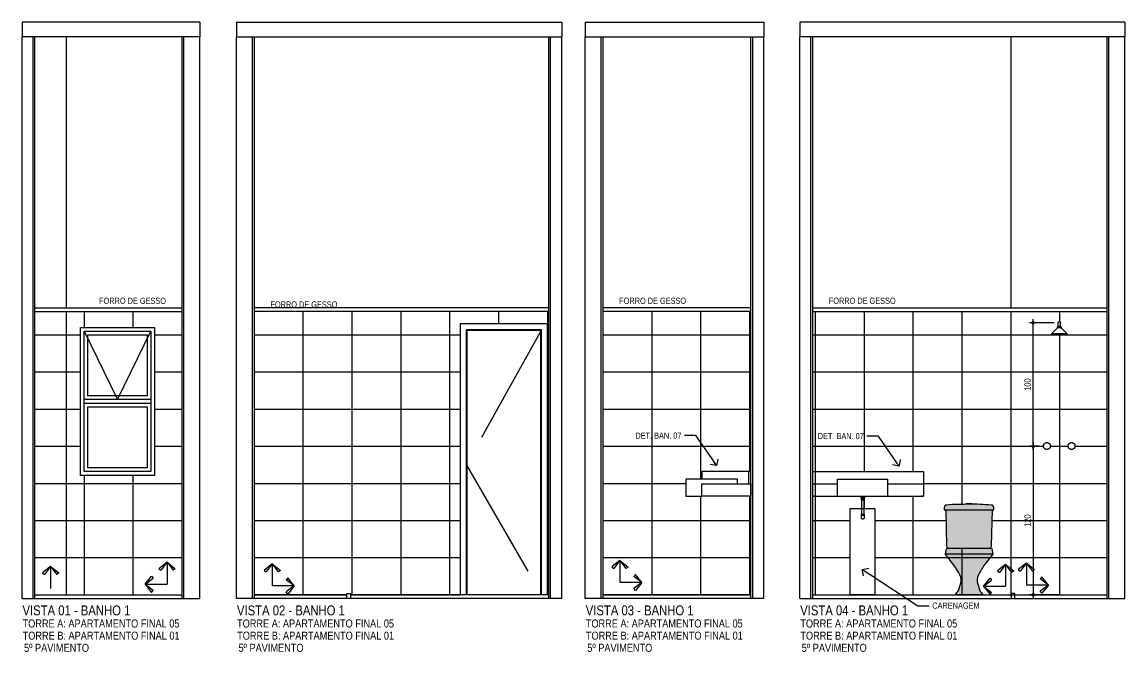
# Model space of a CAD drawing. Header units: metres. Extents: x 3 to 168, y -142 to 28.
# Drawn here: x 13.56 to 22.52, y -65.12 to -60 of the extents above; entities that cross this region are included whole.
import ezdxf
from ezdxf import colors
from ezdxf.entities.mleader import LeaderData, LeaderLine
from ezdxf.math import Vec2, Vec3

# ---------------------------------------------------------------- set-up
doc = ezdxf.new("R2010")
doc.units = ezdxf.units.M
doc.linetypes.add('DASHDOT', pattern=[1, 0.5, -0.25, 0, -0.25])
doc.linetypes.add('DASHEDX2', pattern=[1.5, 1, -0.5])
for name, color, linetype in [('AI-Marcenaria', 2, 'Continuous'), ('ARQ-ALV ACAB', 4, 'Continuous'), ('ARQ-ALV OSSO', 5, 'Continuous'), ('ARQ-AUX1', 1, 'Continuous'), ('ARQ-AUX2', 2, 'Continuous'), ('ARQ-CAX', 1, 'Continuous'), ('ARQ-CERÂMICA', 7, 'Continuous'), ('ARQ-DIM', 2, 'Continuous'), ('ARQ-PRJ', 7, 'DASHEDX2'), ('ARQ-SIM', 1, 'Continuous'), ('ARQ-TXT', 2, 'Continuous')]:
    doc.layers.add(name, color=color, linetype=linetype)
doc.styles.add('Adesa', font='ARIALN.TTF')
doc.dimstyles.new('ADESA 1-0025', dxfattribs={"dimtxt": 0.05, "dimasz": 0.045, "dimexe": 0.03, "dimexo": 0.04, "dimgap": 0.02, "dimtad": 1, "dimtoh": 1, "dimdec": 0, "dimlfac": 100, "dimzin": 4, "dimtxsty": 'Adesa', "dimblk": 'DOTSMALL', "dimcen": 1, "dimdle": 0.03, "dimclrd": 1, "dimclre": 1, "dimclrt": 256, "dimazin": 1, "dimtm": 1e-09, "dimtfac": 1, "dimtdec": 0, "dimtix": 1, "dimtmove": 2, "dimatfit": 0, "dimldrblk": 'DOTSMALL', "dimfxl": 0.8, "dimtvp": 2, "dimtolj": 1, "dimtzin": 0, "dimarcsym": 0})
pattern_1 = [(0, (14.86344, -64.65463), (0, 0.301625), [])]
pattern_2 = [(0, (21.59295, -64.65463), (0, 0.301625), [])]
pattern_3 = [(90, (21.59295, -64.65463), (-0.396875, 2e-17), [])]

# ---------------------------------------------------------------- blocks, each defined once
blk = doc.blocks.new('V J 80x60')
at = {"flags": 128}
for points in [[(0, 1.2), (0.6, 1.2), (0.6, 0), (0, 0)], [(0.03, 1.17), (0.57, 1.17), (0.57, 0.615), (0.03, 0.615)], [(0.03, 1.17), (0.57, 1.17), (0.57, 0.03), (0.03, 0.03)], [(0.06, 1.14), (0.54, 1.14), (0.54, 0.645), (0.06, 0.645)], [(0.03, 0.585), (0.57, 0.585), (0.57, 0.03), (0.03, 0.03)], [(0.06, 0.555), (0.54, 0.555), (0.54, 0.06), (0.06, 0.06)]]:
    blk.add_lwpolyline(points, close=True, dxfattribs=at)
at = {"layer": 'ARQ-PRJ'}
blk.add_lwpolyline([(0.03, 1.17), (0.3, 0.615), (0.57, 1.17)], dxfattribs=at)
blk = doc.blocks.new('*U45')
for points in [[(0, 0), (0, 2.2), (-0.71, 2.2), (-0.71, 0)], [(-0.05, 0), (-0.05, 2.15), (-0.66, 2.15), (-0.66, 0)], [(-0.055, 0), (-0.055, 2.145), (-0.655, 2.145), (-0.655, 0)]]:
    blk.add_lwpolyline(points)
at = {"layer": 'ARQ-PRJ'}
blk.add_lwpolyline([(-0.05, 2.15), (-0.66, 1.0575), (-0.05, 0)], dxfattribs=at)
blk = doc.blocks.new('_Open90')
at = {"color": 0, "linetype": 'ByBlock', "lineweight": -2}
for p, q in [((0, 0), (-1, 0)), ((-0.5, 0.5), (0, 0)), ((0, 0), (-0.5, -0.5))]:
    blk.add_line(p, q, dxfattribs=at)
blk = doc.blocks.new('CP929_e')
h = blk.add_hatch(color=255)
h.dxf.hatch_style = 1
edge = h.paths.add_edge_path()
edge.add_line((-0.2008, 0.6911), (0.2008, 0.6911))
edge.add_line((0.2008, 0.6911), (0.2007, 0.706))
edge.add_arc((0.1775, 0.7059), 0.0232, 0.37381, 87.22967)
edge.add_arc((0.8026, 13.6236), 12.9097, 266.83094, 267.22967, ccw=False)
edge.add_arc((0.0251, -0.4194), 1.1548, 86.83094, 91.20233)
edge.add_arc((-0.2136, 10.9563), 10.2234, 270.68894, 271.20233, ccw=False)
edge.add_arc((-0.0771, -0.395), 1.1287, 90.68894, 95.2506)
edge.add_arc((-0.1791, 0.7056), 0.0234, 93.36347, 179.03178)
edge.add_line((-0.2025, 0.706), (-0.2026, 0.6928))
edge.add_line((-0.2026, 0.6928), (-0.2026, 0.6911))
edge.add_line((-0.2026, 0.6911), (-0.2008, 0.6911))
h = blk.add_hatch(color=255)
h.dxf.hatch_style = 1
h.paths.add_polyline_path([(0.19, 0.6911), (-0.19, 0.6911), (-0.183, 0.3966, 0.27163), (-0.1728, 0.38), (0.1728, 0.38, 0.27163), (0.183, 0.3966)])
edge = h.paths.add_edge_path()
edge.add_arc((0.1762, 0.3722), 0.0079, 11.58741, 90, ccw=False)
edge.add_line((0.1839, 0.3737), (0.1925, 0.3322))
edge.add_arc((0.19, 0.3317), 0.00247, -35.4858, 11.58741, ccw=False)
edge.add_arc((-0.451, 0.7887), 0.7897, 319.89583, 324.51388, ccw=False)
edge.add_arc((0.6061, -0.1016), 0.5923, 139.89614, 153.63505)
edge.add_arc((0.1638, 0.1176), 0.0987, 153.63507, 197.83963)
edge.add_line((0.0699, 0.0874), (0.0868, 0.0348))
edge.add_arc((0.1103, 0.0423), 0.0247, 197.84053, 235.7698)
edge.add_arc((0.0909, 0.0138), 0.00987, 34.0222, 55.76888, ccw=False)
edge.add_line((0.099, 0.0193), (0.1079, 0.0062))
edge.add_arc((0.1046, 0.0039), 0.00395, -90, 34.0313, ccw=False)
edge.add_line((0.1046, 0), (-0.1046, 0))
edge.add_arc((-0.1046, 0.0039), 0.00395, 145.96868, 270, ccw=False)
edge.add_line((-0.1079, 0.0062), (-0.099, 0.0193))
edge.add_arc((-0.0909, 0.0138), 0.00987, 124.22894, 145.97562, ccw=False)
edge.add_arc((-0.1103, 0.0423), 0.0247, 304.23111, 342.16038)
edge.add_line((-0.0868, 0.0348), (-0.0699, 0.0874))
edge.add_arc((-0.1638, 0.1176), 0.0987, 342.16044, 386.36499)
edge.add_arc((-0.6061, -0.1016), 0.5923, 26.36501, 40.10392)
edge.add_arc((0.451, 0.7887), 0.7897, 215.48579, 220.10384, ccw=False)
edge.add_arc((-0.19, 0.3317), 0.00247, 168.41164, 215.48486, ccw=False)
edge.add_line((-0.1925, 0.3322), (-0.1839, 0.3737))
edge.add_arc((-0.1762, 0.3722), 0.0079, 90, 168.41258, ccw=False)
edge.add_line((-0.1762, 0.38), (0.1762, 0.38))
edge = h.paths.add_edge_path()
edge.add_line((-0.19, 0.6911), (-0.183, 0.3966))
edge.add_arc((-0.1638, 0.3971), 0.0192, 181.31394, 242.15362)
edge = h.paths.add_edge_path()
edge.add_arc((-0.0018, -1.831), 2.5662, 89.96087, 93.97274)
edge.add_arc((-0.1782, 0.7056), 0.0234, 93.36347, 179.03178)
edge.add_line((-0.2016, 0.706), (-0.2017, 0.6928))
edge.add_arc((-0.1999, 0.6928), 0.00174, 180.28545, 270.64961)
edge.add_line((-0.1999, 0.6911), (-0.1971, 0.6911))
edge.add_line((-0.1971, 0.6911), (0.1971, 0.6911))
edge.add_line((0.1971, 0.6911), (0.1999, 0.6911))
edge.add_arc((0.1999, 0.6928), 0.00174, 269.3504, 359.71454)
edge.add_line((0.2017, 0.6928), (0.2016, 0.706))
edge.add_arc((0.1782, 0.7056), 0.0234, 0.96759, 86.6359)
edge.add_arc((0.0018, -1.8311), 2.5662, 86.02734, 90.03922)
for points in [[(-0.2008, 0.6911), (0.2008, 0.6911), (0.2007, 0.706, 0.398231), (0.1787, 0.729, -0.00174), (0.0889, 0.7337, 0.019076), (0.0009, 0.7352, -0.00224), (-0.0907, 0.7337, 0.019907), (-0.1804, 0.729, 0.39224), (-0.2025, 0.706), (-0.2026, 0.6928), (-0.2026, 0.6911)], [(0.1762, 0.38, -0.356146), (0.1839, 0.3737), (0.1925, 0.3322, -0.208334), (0.1921, 0.3302, -0.020153), (0.1531, 0.2799, 0.060019), (0.0754, 0.1614, 0.195307), (0.0699, 0.0874), (0.0868, 0.0348, 0.167025), (0.0964, 0.0219, -0.095174), (0.099, 0.0193), (0.1079, 0.0062, -0.601047), (0.1046, 0), (-0.1046, 0, -0.601047), (-0.1079, 0.0062), (-0.099, 0.0193, -0.095174), (-0.0964, 0.0219, 0.167025), (-0.0868, 0.0348), (-0.0699, 0.0874, 0.195307), (-0.0754, 0.1614, 0.060019), (-0.1531, 0.2799, -0.020153), (-0.1921, 0.3302, -0.208334), (-0.1925, 0.3322), (-0.1839, 0.3737, -0.356146), (-0.1762, 0.38)]]:
    blk.add_lwpolyline(points, format="xyb", close=True)
at = {"ltscale": 0.016708}
blk.add_lwpolyline([(-0.0237, 0.7353), (-0.0237, 0.7386, -0.407176), (-0.0218, 0.7406, -0.006022), (0, 0.7409, -0.006022), (0.0218, 0.7406, -0.407176), (0.0237, 0.7386), (0.0237, 0.7352)], format="xyb", dxfattribs=at)
for points in [[(-0.19, 0.6911), (-0.183, 0.3966, 0.27188), (-0.1728, 0.38)], [(0.1728, 0.38, 0.27188), (0.183, 0.3966), (0.19, 0.6911)]]:
    blk.add_lwpolyline(points, format="xyb")
for points in [[(-0.19, 0.6911), (0.19, 0.6911)], [(-0.19, 0.3317), (0.19, 0.3317)]]:
    blk.add_lwpolyline(points)
at = {"linetype": 'DASHDOT', "ltscale": 6.24726e-05}
blk.add_lwpolyline([(0.0866, 0.1829), (0.0866, 0.1829)], dxfattribs=at)
blk = doc.blocks.new('MIST. CHUV.')
for points in [[(-0.128, 0), (-0.128, 0.0016), (-0.1277, 0.0037), (-0.1274, 0.0058), (-0.1269, 0.0079), (-0.1266, 0.0089), (-0.1262, 0.0099), (-0.1258, 0.0109), (-0.1254, 0.0118), (-0.1249, 0.0128), (-0.1244, 0.0137), (-0.1239, 0.0146), (-0.1233, 0.0155), (-0.1227, 0.0164), (-0.1221, 0.0172), (-0.1214, 0.0181), (-0.1207, 0.0189), (-0.12, 0.0196), (-0.1192, 0.0204), (-0.1184, 0.0211), (-0.1176, 0.0218), (-0.1159, 0.023), (-0.1141, 0.0242), (-0.1123, 0.0252), (-0.1113, 0.0256), (-0.1103, 0.026), (-0.1094, 0.0264), (-0.1083, 0.0267), (-0.1073, 0.027), (-0.1063, 0.0273), (-0.1053, 0.0275), (-0.1042, 0.0277), (-0.1032, 0.0278), (-0.1021, 0.0279), (-0.1011, 0.028), (-0.1, 0.028), (-0.0984, 0.028), (-0.0963, 0.0278), (-0.0942, 0.0274), (-0.0921, 0.0269), (-0.0911, 0.0266), (-0.0901, 0.0262), (-0.0891, 0.0258), (-0.0882, 0.0254), (-0.0872, 0.0249), (-0.0863, 0.0244), (-0.0854, 0.0239), (-0.0845, 0.0233), (-0.0836, 0.0227), (-0.0828, 0.0221), (-0.0819, 0.0214), (-0.0811, 0.0207), (-0.0804, 0.02), (-0.0796, 0.0192), (-0.0789, 0.0184), (-0.0782, 0.0176), (-0.077, 0.0159), (-0.0758, 0.0141), (-0.0748, 0.0123), (-0.0744, 0.0113), (-0.074, 0.0103), (-0.0736, 0.0094), (-0.0733, 0.0084), (-0.073, 0.0073), (-0.0727, 0.0063), (-0.0725, 0.0053), (-0.0723, 0.0042), (-0.0722, 0.0032), (-0.0721, 0.0021), (-0.072, 0.0011), (-0.072, 0), (-0.072, -0.0016), (-0.0722, -0.0037), (-0.0726, -0.0058), (-0.0731, -0.0079), (-0.0734, -0.0089), (-0.0738, -0.0099), (-0.0742, -0.0109), (-0.0746, -0.0118), (-0.0751, -0.0128), (-0.0756, -0.0137), (-0.0761, -0.0146), (-0.0767, -0.0155), (-0.0773, -0.0164), (-0.0779, -0.0172), (-0.0786, -0.0181), (-0.0793, -0.0189), (-0.08, -0.0196), (-0.0808, -0.0204), (-0.0816, -0.0211), (-0.0824, -0.0218), (-0.0841, -0.023), (-0.0859, -0.0242), (-0.0877, -0.0252), (-0.0887, -0.0256), (-0.0897, -0.026), (-0.0906, -0.0264), (-0.0916, -0.0267), (-0.0927, -0.027), (-0.0937, -0.0273), (-0.0947, -0.0275), (-0.0958, -0.0277), (-0.0968, -0.0278), (-0.0979, -0.0279), (-0.0989, -0.028), (-0.1, -0.028), (-0.1016, -0.028), (-0.1037, -0.0277), (-0.1058, -0.0274), (-0.1079, -0.0269), (-0.1089, -0.0266), (-0.1099, -0.0262), (-0.1109, -0.0258), (-0.1118, -0.0254), (-0.1128, -0.0249), (-0.1137, -0.0244), (-0.1146, -0.0239), (-0.1155, -0.0233), (-0.1164, -0.0227), (-0.1172, -0.0221), (-0.1181, -0.0214), (-0.1189, -0.0207), (-0.1196, -0.02), (-0.1204, -0.0192), (-0.1211, -0.0184), (-0.1218, -0.0176), (-0.123, -0.0159), (-0.1242, -0.0141), (-0.1252, -0.0123), (-0.1256, -0.0113), (-0.126, -0.0103), (-0.1264, -0.0094), (-0.1267, -0.0083), (-0.127, -0.0073), (-0.1273, -0.0063), (-0.1275, -0.0053), (-0.1277, -0.0042), (-0.1278, -0.0032), (-0.1279, -0.0021), (-0.128, -0.0011)], [(0.072, 0), (0.072, 0.0016), (0.0723, 0.0037), (0.0726, 0.0058), (0.0731, 0.0079), (0.0734, 0.0089), (0.0738, 0.0099), (0.0742, 0.0109), (0.0746, 0.0118), (0.0751, 0.0128), (0.0756, 0.0137), (0.0761, 0.0146), (0.0767, 0.0155), (0.0773, 0.0164), (0.0779, 0.0172), (0.0786, 0.0181), (0.0793, 0.0189), (0.08, 0.0196), (0.0808, 0.0204), (0.0816, 0.0211), (0.0824, 0.0218), (0.0841, 0.023), (0.0859, 0.0242), (0.0877, 0.0252), (0.0887, 0.0256), (0.0897, 0.026), (0.0906, 0.0264), (0.0917, 0.0267), (0.0927, 0.027), (0.0937, 0.0273), (0.0947, 0.0275), (0.0958, 0.0277), (0.0968, 0.0278), (0.0979, 0.0279), (0.0989, 0.028), (0.1, 0.028), (0.1016, 0.028), (0.1037, 0.0278), (0.1058, 0.0274), (0.1079, 0.0269), (0.1089, 0.0266), (0.1099, 0.0262), (0.1109, 0.0258), (0.1118, 0.0254), (0.1128, 0.0249), (0.1137, 0.0244), (0.1146, 0.0239), (0.1155, 0.0233), (0.1164, 0.0227), (0.1172, 0.0221), (0.1181, 0.0214), (0.1189, 0.0207), (0.1196, 0.02), (0.1204, 0.0192), (0.1211, 0.0184), (0.1218, 0.0176), (0.123, 0.0159), (0.1242, 0.0141), (0.1252, 0.0123), (0.1256, 0.0113), (0.126, 0.0103), (0.1264, 0.0094), (0.1267, 0.0084), (0.127, 0.0073), (0.1273, 0.0063), (0.1275, 0.0053), (0.1277, 0.0042), (0.1278, 0.0032), (0.1279, 0.0021), (0.128, 0.0011), (0.128, 0), (0.128, -0.0016), (0.1277, -0.0037), (0.1274, -0.0058), (0.1269, -0.0079), (0.1266, -0.0089), (0.1262, -0.0099), (0.1258, -0.0109), (0.1254, -0.0118), (0.1249, -0.0128), (0.1244, -0.0137), (0.1239, -0.0146), (0.1233, -0.0155), (0.1227, -0.0164), (0.1221, -0.0172), (0.1214, -0.0181), (0.1207, -0.0189), (0.12, -0.0196), (0.1192, -0.0204), (0.1184, -0.0211), (0.1176, -0.0218), (0.1159, -0.023), (0.1141, -0.0242), (0.1123, -0.0252), (0.1113, -0.0256), (0.1103, -0.026), (0.1094, -0.0264), (0.1083, -0.0267), (0.1073, -0.027), (0.1063, -0.0273), (0.1053, -0.0275), (0.1042, -0.0277), (0.1032, -0.0278), (0.1021, -0.0279), (0.1011, -0.028), (0.1, -0.028), (0.0984, -0.0279), (0.0963, -0.0277), (0.0942, -0.0274), (0.0921, -0.0269), (0.0911, -0.0266), (0.0901, -0.0262), (0.0891, -0.0258), (0.0882, -0.0254), (0.0872, -0.0249), (0.0863, -0.0244), (0.0854, -0.0239), (0.0845, -0.0233), (0.0836, -0.0227), (0.0828, -0.0221), (0.0819, -0.0214), (0.0811, -0.0207), (0.0804, -0.02), (0.0796, -0.0192), (0.0789, -0.0184), (0.0782, -0.0176), (0.077, -0.0159), (0.0758, -0.0141), (0.0748, -0.0123), (0.0744, -0.0113), (0.074, -0.0103), (0.0736, -0.0094), (0.0733, -0.0083), (0.073, -0.0073), (0.0727, -0.0063), (0.0725, -0.0053), (0.0723, -0.0042), (0.0722, -0.0032), (0.0721, -0.0021), (0.072, -0.0011)]]:
    blk.add_lwpolyline(points, close=True)
blk = doc.blocks.new('chuveiro frente')
for p, q in [((-0.01, 0.0698), (-0.01, 0.0998)), ((0.01, 0.0698), (0.01, 0.0998)), ((-0.0626, 0.01), (0.0626, 0.01)), ((-0.0623, 0.005), (0.0623, 0.005)), ((-0.0174, 0.0566), (-0.0613, 0.0127)), ((-0.0549, 0), (0.0549, 0)), ((-0.0109, 0.0698), (0.0109, 0.0698)), ((-0.0109, 0.0598), (0.0109, 0.0598)), ((0.0174, 0.0566), (0.0613, 0.0127))]:
    blk.add_line(p, q)
for centre, radius, start, end in [((0, 0.0998), 0.01, 0, 180), ((-0.0549, 0.008), 0.008, 143.71904, 270), ((-0.0109, 0.0518), 0.008, 90, 143.71904), ((-0.0109, 0.0648), 0.005, 90, 270), ((0.0109, 0.0648), 0.005, 270, 90), ((0.0109, 0.0518), 0.008, 36.28096, 90), ((0.0549, 0.008), 0.008, 270, 36.28096)]:
    blk.add_arc(centre, radius, start, end)
blk = doc.blocks.new('_DotSmall')
at = {"color": 0, "linetype": 'ByBlock', "const_width": 0.5}
blk.add_lwpolyline([(-0.0625, 0, 1), (0.0625, 0, 1)], format="xyb", close=True, dxfattribs=at)
blk = doc.blocks.new('*D143')
at = {"layer": 'ARQ-DIM', "color": 1, "lineweight": -2, "transparency": 16777216}
for p, q in [((21.8166, -63.4487), (21.7427, -63.4487)), ((21.7727, -63.4187), (21.7727, -64.6846)), ((21.9866, -64.6546), (21.7427, -64.6546))]:
    blk.add_line(p, q, dxfattribs=at)
at = {"layer": 'Defpoints', "color": 0, "transparency": 16777216}
for p in [(21.8566, -63.4487), (21.7727, -64.6546), (22.0266, -64.6546)]:
    blk.add_point(p, dxfattribs=at)
at = {"layer": 'ARQ-DIM', "color": 1, "lineweight": -2, "transparency": 16777216, "xscale": 0.045, "yscale": 0.045, "zscale": 0.045}
for p, rotation in [((21.7727, -63.4487), 90), ((21.7727, -64.6546), 270)]:
    blk.add_blockref('_DotSmall', p, dxfattribs=dict(at, rotation=rotation))
at = {"layer": 'ARQ-DIM', "transparency": 16777216, "insert": (21.7272, -64.0517), "char_height": 0.05, "attachment_point": 5, "rotation": 90, "style": 'Adesa'}
blk.add_mtext('\\A1;120', dxfattribs=at)
blk = doc.blocks.new('*D144')
at = {"layer": 'ARQ-DIM', "color": 1, "lineweight": -2, "transparency": 16777216}
for p, q in [((21.9445, -62.4466), (21.7427, -62.4466)), ((21.7727, -63.4787), (21.7727, -62.4166)), ((21.8166, -63.4487), (21.7427, -63.4487))]:
    blk.add_line(p, q, dxfattribs=at)
at = {"layer": 'Defpoints', "color": 0, "transparency": 16777216}
for p in [(21.7727, -62.4466), (21.9845, -62.4466), (21.8566, -63.4487)]:
    blk.add_point(p, dxfattribs=at)
at = {"layer": 'ARQ-DIM', "color": 1, "lineweight": -2, "transparency": 16777216, "xscale": 0.045, "yscale": 0.045, "zscale": 0.045}
for p, rotation in [((21.7727, -62.4466), 90), ((21.7727, -63.4487), 270)]:
    blk.add_blockref('_DotSmall', p, dxfattribs=dict(at, rotation=rotation))
at = {"layer": 'ARQ-DIM', "transparency": 16777216, "insert": (21.7272, -62.9477), "char_height": 0.05, "attachment_point": 5, "rotation": 90, "style": 'Adesa'}
blk.add_mtext('\\A1;100', dxfattribs=at)
blk = doc.blocks.new('Seta para pag.piso')
for p, q in [((0, 0.1126), (-0.0418, 0.0796)), ((-0.0418, 0.0796), (-0.0312, 0.0715)), ((0, 0.1126), (-0.0312, 0.0715)), ((0, 0.1126), (0, 0)), ((0, 0.1126), (0.0418, 0.0795)), ((0, 0.1126), (0.0312, 0.0715)), ((0.0418, 0.0795), (0.0312, 0.0715)), ((-0.1126, 0), (-0.0795, 0.0418)), ((-0.1126, 0), (-0.0715, 0.0312)), ((-0.1126, 0), (0, 0)), ((-0.1126, 0), (-0.0796, -0.0418)), ((-0.1126, 0), (-0.0715, -0.0312)), ((-0.0795, 0.0418), (-0.0715, 0.0312)), ((-0.0796, -0.0418), (-0.0715, -0.0312))]:
    blk.add_line(p, q)
blk = doc.blocks.new('A$C6d6dbca2')
for p, q in [((0.0661, 0.1781), (0, 0.1259)), ((0, 0.1259), (0.0168, 0.1131)), ((0.0661, 0.1781), (0.0168, 0.1131)), ((0.0661, 0.1781), (0.0661, 0)), ((0.0661, 0.1781), (0.1323, 0.1259)), ((0.0661, 0.1781), (0.1155, 0.1132)), ((0.1323, 0.1259), (0.1155, 0.1132))]:
    blk.add_line(p, q)
blk = doc.blocks.new('AREAS MOLHADAS')
at = {"layer": 'ARQ-CERÂMICA'}
h = blk.add_hatch(dxfattribs=at)
h.set_pattern_fill('LINE', color=256, scale=0.095)
h.set_pattern_definition(pattern_1)
h.paths.add_polyline_path([(13.9251, -62.3546), (13.6689, -62.3546), (13.6689, -64.6546), (13.9251, -64.6546)])
h = blk.add_hatch(dxfattribs=at)
h.set_pattern_fill('LINE', color=256, scale=0.095)
h.set_pattern_definition(pattern_1)
h.paths.add_polyline_path([(14.8634, -62.3546), (13.9251, -62.3546), (13.9251, -64.6546), (14.8634, -64.6546)])
h.paths.add_polyline_path([(14.0385, -63.6846), (14.0385, -62.4846), (14.6385, -62.4846), (14.6385, -63.6846)], flags=16)
h.paths.add_polyline_path([(14.0685, -63.6546), (14.0685, -63.0996), (14.0685, -62.5146), (14.6085, -62.5146), (14.6085, -63.6546)], flags=0)
h.paths.add_polyline_path([(14.0985, -63.6246), (14.0985, -63.1296), (14.5785, -63.1296), (14.5785, -63.6246)], flags=0)
h.paths.add_polyline_path([(14.0685, -63.0696), (14.0685, -62.5146), (14.6085, -62.5146), (14.6085, -63.0696)], flags=0)
h.paths.add_polyline_path([(14.3385, -63.0696), (14.324, -63.0396), (14.0985, -63.0396), (14.0985, -62.5446), (14.5785, -62.5446), (14.5785, -63.0396), (14.3531, -63.0396)], flags=0)
h = blk.add_hatch(dxfattribs=at)
h.set_pattern_fill('LINE', color=256, scale=0.125, angle=90)
h.set_pattern_definition([(90, (14.86344, -64.65463), (-0.396875, 2e-17), [])])
h.paths.add_polyline_path([(14.8634, -62.3546), (13.9251, -62.3546), (13.9251, -64.6546), (14.8634, -64.6546)])
h.paths.add_polyline_path([(14.0385, -63.6846), (14.0385, -62.4846), (14.6385, -62.4846), (14.6385, -63.6846)], flags=16)
h.paths.add_polyline_path([(14.0685, -63.6546), (14.0685, -63.0996), (14.0685, -62.5146), (14.6085, -62.5146), (14.6085, -63.6546)], flags=0)
h.paths.add_polyline_path([(14.0985, -63.6246), (14.0985, -63.1296), (14.5785, -63.1296), (14.5785, -63.6246)], flags=0)
h.paths.add_polyline_path([(14.0685, -63.0696), (14.0685, -62.5146), (14.6085, -62.5146), (14.6085, -63.0696)], flags=0)
h.paths.add_polyline_path([(14.3385, -63.0696), (14.324, -63.0396), (14.0985, -63.0396), (14.0985, -62.5446), (14.5785, -62.5446), (14.5785, -63.0396), (14.3531, -63.0396)], flags=0)
h = blk.add_hatch(dxfattribs=at)
h.set_pattern_fill('LINE', color=256, scale=0.095)
h.set_pattern_definition([(0, (15.4502, -64.65463), (0, 0.301625), [])])
h.paths.add_polyline_path([(17.1202, -62.4546), (17.8302, -62.4546), (17.8302, -64.6546), (17.8402, -64.6546), (17.8402, -62.3546), (15.4502, -62.3546), (15.4502, -64.6546), (16.2002, -64.6546), (16.2002, -64.6446), (16.2302, -64.6446), (16.2302, -64.6546), (17.1202, -64.6546)])
h = blk.add_hatch(dxfattribs=at)
h.set_pattern_fill('LINE', color=256, scale=0.125, angle=90)
h.set_pattern_definition([(90, (15.4502, -64.65463), (-0.396875, 2e-17), [])])
h.paths.add_polyline_path([(17.1202, -62.4546), (17.8302, -62.4546), (17.8302, -64.6546), (17.8402, -64.6546), (17.8402, -62.3546), (15.4502, -62.3546), (15.4502, -64.6546), (16.2002, -64.6546), (16.2002, -64.6446), (16.2302, -64.6446), (16.2302, -64.6546), (17.1202, -64.6546)])
h = blk.add_hatch(dxfattribs=at)
h.set_pattern_fill('LINE', color=256, scale=0.095)
h.set_pattern_definition([(0, (18.2815, -64.65463), (0, 0.301625), [])])
h.paths.add_polyline_path([(19.4816, -62.3546), (18.2815, -62.3546), (18.2815, -64.6546), (19.4816, -64.6546), (19.4816, -63.8546), (19.0816, -63.8546), (18.9516, -63.8546), (18.9516, -63.7146), (19.0816, -63.7146), (19.0816, -63.6546), (19.4616, -63.6546), (19.4816, -63.6546)])
h = blk.add_hatch(dxfattribs=at)
h.set_pattern_fill('LINE', color=256, scale=0.125, angle=90)
h.set_pattern_definition([(90, (18.2815, -64.65463), (-0.396875, 2e-17), [])])
h.paths.add_polyline_path([(19.4816, -62.3546), (18.2815, -62.3546), (18.2815, -64.6546), (19.4816, -64.6546), (19.4816, -63.8546), (19.0816, -63.8546), (18.9516, -63.8546), (18.9516, -63.7146), (19.0816, -63.7146), (19.0816, -63.6546), (19.4616, -63.6546), (19.4816, -63.6546)])
h = blk.add_hatch(dxfattribs=at)
h.set_pattern_fill('LINE', color=256, scale=0.095)
h.set_pattern_definition(pattern_2)
h.paths.add_polyline_path([(20.5929, -63.7146), (20.1829, -63.7146), (20.1829, -63.8546), (20.5929, -63.8546)], flags=16)
h.paths.add_polyline_path([(20.883, -63.6546), (20.863, -63.6546), (20.003, -63.6546), (20.003, -63.7546), (20.1829, -63.7546), (20.1829, -63.7146), (20.5929, -63.7146), (20.5929, -63.7546), (20.883, -63.7546)], flags=16)
h.paths.add_polyline_path([(21.5929, -62.3546), (19.983, -62.3546), (19.983, -63.6546), (20.003, -63.6546), (20.003, -63.7546), (19.983, -63.7546), (19.983, -63.8546), (19.983, -64.6546), (20.2879, -64.6546), (20.2879, -63.9546), (20.378, -63.9546), (20.378, -63.8838), (20.3762, -63.8838), (20.3762, -63.8774), (20.3797, -63.8774), (20.3797, -63.8673), (20.3734, -63.8673), (20.3734, -63.8578), (20.3747, -63.8546), (20.3747, -63.8578), (20.3797, -63.8578), (20.3797, -63.8673), (20.3973, -63.8673), (20.3973, -63.8774), (20.3999, -63.8774), (20.3999, -63.8838), (20.3981, -63.8838), (20.3981, -63.9546), (20.4879, -63.9546), (20.4879, -64.5151), (20.701, -64.6546), (21.523, -64.6546), (21.523, -64.6446), (21.553, -64.6446), (21.553, -64.6546), (21.5929, -64.6546)])
h.paths.add_polyline_path([(20.4021, -63.8546), (20.4021, -63.8578), (20.4036, -63.8673), (20.4036, -63.8578)], flags=16)
h.paths.add_polyline_path([(21.0716, -63.9256, -0.020081), (21.1621, -63.9209, 0.001639), (21.2291, -63.9198), (21.2291, -63.914, -0.006555), (21.2528, -63.9137, -0.006555), (21.2765, -63.914), (21.2765, -63.9191, -0.014135), (21.3418, -63.9209, 0.00174), (21.4315, -63.9255, -0.398231), (21.4535, -63.9485), (21.4536, -63.9634), (21.4429, -63.9634), (21.4358, -64.2579, -0.27163), (21.4256, -64.2745), (21.429, -64.2745, -0.356147), (21.4368, -64.2808), (21.4368, -64.2808, 0.356146), (21.429, -64.2745), (21.0766, -64.2745, 0.356148), (21.0689, -64.2808), (21.0604, -64.3224, 0.208332), (21.0608, -64.3243, 0.020153), (21.0998, -64.3746, -0.060019), (21.1774, -64.4931, -0.195307), (21.1829, -64.5672), (21.1829, -64.5672, 0.195307), (21.1774, -64.4931, 0.060019), (21.0998, -64.3746, -0.020494), (21.0601, -64.3234), (21.0689, -64.2808, -0.356148), (21.0766, -64.2745), (21.08, -64.2745, -0.27163), (21.0698, -64.2579), (21.0628, -63.9634), (21.052, -63.9634), (21.0502, -63.9634), (21.0503, -63.949, -0.388381)], flags=16)
h = blk.add_hatch(dxfattribs=at)
h.set_pattern_fill('LINE', color=256, scale=0.125, angle=90)
h.set_pattern_definition(pattern_3)
h.paths.add_polyline_path([(20.5929, -63.7146), (20.1829, -63.7146), (20.1829, -63.8546), (20.5929, -63.8546)], flags=16)
h.paths.add_polyline_path([(20.883, -63.7546), (20.5929, -63.7546), (20.5929, -63.8546), (20.883, -63.8546)], flags=16)
h.paths.add_polyline_path([(20.883, -63.6546), (20.863, -63.6546), (20.003, -63.6546), (20.003, -63.7546), (20.1829, -63.7546), (20.1829, -63.7146), (20.5929, -63.7146), (20.5929, -63.7546), (20.883, -63.7546)], flags=16)
h.paths.add_polyline_path([(21.5929, -62.3546), (19.983, -62.3546), (19.983, -63.6546), (20.003, -63.6546), (20.003, -63.7546), (19.983, -63.7546), (19.983, -63.8546), (19.983, -64.6546), (20.2879, -64.6546), (20.2879, -63.9546), (20.378, -63.9546), (20.378, -63.8838), (20.3762, -63.8838), (20.3762, -63.8774), (20.3797, -63.8774), (20.3797, -63.8673), (20.3734, -63.8673), (20.3734, -63.8578), (20.3747, -63.8546), (20.3747, -63.8578), (20.3797, -63.8673), (20.3973, -63.8673), (20.3973, -63.8774), (20.3999, -63.8774), (20.3999, -63.8838), (20.3988, -63.9546), (20.4879, -63.9546), (20.4879, -64.5151), (20.701, -64.6546), (21.523, -64.6546), (21.523, -64.6446), (21.553, -64.6446), (21.553, -64.6546), (21.5929, -64.6546)])
h.paths.add_polyline_path([(20.4021, -63.8546), (20.4021, -63.8578), (20.4036, -63.8673), (20.4036, -63.8578)], flags=16)
h.paths.add_polyline_path([(21.0716, -63.9256, -0.020081), (21.1621, -63.9209, 0.001639), (21.2291, -63.9198), (21.2291, -63.914, -0.006555), (21.2528, -63.9137, -0.006555), (21.2765, -63.914), (21.2765, -63.9191, -0.014135), (21.3418, -63.9209, 0.00174), (21.4315, -63.9255, -0.398231), (21.4535, -63.9485), (21.4536, -63.9634), (21.4429, -63.9634), (21.4358, -64.2579, -0.27163), (21.4256, -64.2745), (21.429, -64.2745, -0.356147), (21.4368, -64.2808), (21.4368, -64.2808, 0.356146), (21.429, -64.2745), (21.0766, -64.2745, 0.356148), (21.0689, -64.2808), (21.0604, -64.3224, 0.208332), (21.0608, -64.3243, 0.020153), (21.0998, -64.3746, -0.060019), (21.1774, -64.4931, -0.195307), (21.1829, -64.5672), (21.1829, -64.5672, 0.195307), (21.1774, -64.4931, 0.060019), (21.0998, -64.3746, -0.020494), (21.0601, -64.3234), (21.0689, -64.2808, -0.356148), (21.0766, -64.2745), (21.08, -64.2745, -0.27163), (21.0698, -64.2579), (21.0628, -63.9634), (21.052, -63.9634), (21.0502, -63.9634), (21.0503, -63.949, -0.388381)], flags=16)
h = blk.add_hatch(dxfattribs=at)
h.set_pattern_fill('LINE', color=256, scale=0.095)
h.set_pattern_definition(pattern_2)
h.paths.add_polyline_path([(22.3729, -62.3546), (21.5929, -62.3546), (21.5929, -64.6546), (22.3729, -64.6546)])
h.paths.add_polyline_path([(21.8575, -63.4389), (21.8597, -63.4333), (21.8633, -63.4281), (21.8674, -63.4244), (21.872, -63.4214), (21.8777, -63.4193), (21.8839, -63.4185), (21.8902, -63.4191), (21.8959, -63.4209), (21.9014, -63.4241), (21.9054, -63.4279), (21.9087, -63.4322), (21.9113, -63.4377), (21.9125, -63.4434), (21.9126, -63.4487), (21.9116, -63.4544), (21.9093, -63.46), (21.9057, -63.4652), (21.9017, -63.4689), (21.897, -63.4718), (21.8914, -63.474), (21.8851, -63.4748), (21.8789, -63.4742), (21.8731, -63.4724), (21.8676, -63.4692), (21.8636, -63.4654), (21.8603, -63.461), (21.8578, -63.4555), (21.8566, -63.4498), (21.8565, -63.4446)], flags=16)
h.paths.add_polyline_path([(22.0712, -63.4714), (22.066, -63.4678), (22.0623, -63.4638), (22.0593, -63.4591), (22.0572, -63.4535), (22.0564, -63.4472), (22.057, -63.441), (22.0588, -63.4352), (22.062, -63.4297), (22.0658, -63.4257), (22.0701, -63.4224), (22.0756, -63.4199), (22.0813, -63.4187), (22.0866, -63.4186), (22.0923, -63.4196), (22.0979, -63.4218), (22.1031, -63.4254), (22.1068, -63.4295), (22.1097, -63.4341), (22.1119, -63.4398), (22.1127, -63.446), (22.1121, -63.4523), (22.1103, -63.458), (22.1071, -63.4635), (22.1033, -63.4675), (22.0989, -63.4708), (22.0934, -63.4734), (22.0877, -63.4746), (22.0825, -63.4747), (22.0768, -63.4737)], flags=16)
h.paths.add_polyline_path([(21.9297, -62.5464, -0.614488), (21.9232, -62.5337), (21.9671, -62.4899, -0.238782), (21.9736, -62.4866, -1), (21.9736, -62.4766), (21.9745, -62.4766), (21.9745, -62.4466, -1), (21.9945, -62.4466), (21.9945, -62.4766), (21.9955, -62.4766, -1), (21.9955, -62.4866, -0.159108), (22.0002, -62.4882), (22.0441, -62.532, -0.725464), (22.0394, -62.5464)], flags=16)
h.paths.add_polyline_path([(21.779, -64.1136), (21.779, -63.9931), (21.6749, -63.9931), (21.6749, -64.1136)], flags=24)
h.paths.add_polyline_path([(21.779, -63.0096), (21.779, -62.8891), (21.6749, -62.8891), (21.6749, -63.0096)], flags=24)
h = blk.add_hatch(dxfattribs=at)
h.set_pattern_fill('LINE', color=256, scale=0.125, angle=90)
h.set_pattern_definition(pattern_3)
h.paths.add_polyline_path([(22.3729, -62.3546), (21.5929, -62.3546), (21.5929, -64.6546), (22.3729, -64.6546)])
h.paths.add_polyline_path([(21.9297, -62.5464, -0.614488), (21.9232, -62.5337), (21.9671, -62.4899, -0.238782), (21.9736, -62.4866, -1), (21.9736, -62.4766), (21.9745, -62.4766), (21.9745, -62.4466, -1), (21.9945, -62.4466), (21.9945, -62.4766), (21.9955, -62.4766, -1), (21.9955, -62.4866, -0.159108), (22.0002, -62.4882), (22.0441, -62.532, -0.725464), (22.0394, -62.5464)], flags=16)
h.paths.add_polyline_path([(21.9116, -63.4544), (21.9093, -63.46), (21.9057, -63.4652), (21.9017, -63.4689), (21.897, -63.4718), (21.8914, -63.474), (21.8851, -63.4748), (21.8789, -63.4742), (21.8731, -63.4724), (21.8676, -63.4692), (21.8636, -63.4654), (21.8603, -63.461), (21.8578, -63.4555), (21.8566, -63.4498), (21.8565, -63.4446), (21.8575, -63.4389), (21.8597, -63.4333), (21.8633, -63.4281), (21.8674, -63.4244), (21.872, -63.4214), (21.8777, -63.4193), (21.8839, -63.4185), (21.8902, -63.4191), (21.8959, -63.4209), (21.9014, -63.4241), (21.9054, -63.4279), (21.9087, -63.4322), (21.9113, -63.4377), (21.9125, -63.4434), (21.9126, -63.4487)], flags=16)
h.paths.add_polyline_path([(22.1116, -63.4544), (22.1093, -63.46), (22.1057, -63.4652), (22.1017, -63.4689), (22.097, -63.4718), (22.0914, -63.474), (22.0851, -63.4748), (22.0789, -63.4742), (22.0731, -63.4724), (22.0676, -63.4692), (22.0636, -63.4654), (22.0603, -63.461), (22.0578, -63.4555), (22.0566, -63.4498), (22.0565, -63.4446), (22.0575, -63.4389), (22.0597, -63.4333), (22.0633, -63.4281), (22.0674, -63.4244), (22.072, -63.4214), (22.0777, -63.4193), (22.0839, -63.4185), (22.0902, -63.4191), (22.0959, -63.4209), (22.1014, -63.4241), (22.1054, -63.4279), (22.1087, -63.4322), (22.1113, -63.4377), (22.1125, -63.4434), (22.1126, -63.4487)], flags=16)
h.paths.add_polyline_path([(21.779, -64.1136), (21.779, -63.9931), (21.6749, -63.9931), (21.6749, -64.1136)], flags=24)
h.paths.add_polyline_path([(21.779, -63.0096), (21.779, -62.8891), (21.6749, -62.8891), (21.6749, -63.0096)], flags=24)
at = {"ltscale": 0.475, "elevation": 0}
blk.add_lwpolyline([(19.0816, -63.8546), (19.0816, -63.7546), (19.466, -63.7546)], dxfattribs=at)
at = {"layer": 'AI-Marcenaria', "elevation": 0}
blk.add_lwpolyline([(19.4816, -63.8546), (19.0816, -63.8546), (19.0816, -63.7546), (19.4816, -63.7546)], close=True, dxfattribs=at)
at = {"layer": 'ARQ-ALV ACAB'}
for p, q in [((13.6689, -64.6846, 0), (13.6689, -60.1246, 0)), ((14.8634, -64.6846), (14.8634, -60.1246)), ((15.4502, -64.6846, 0), (15.4502, -60.1246, 0)), ((17.8402, -64.6846, 0), (17.8402, -60.1246, 0)), ((18.2815, -64.6846, 0), (18.2815, -60.1246, 0)), ((19.4816, -64.6846, 0), (19.4816, -60.1246, 0)), ((19.983, -64.6846, 0), (19.983, -60.1246, 0)), ((22.3729, -64.6846, 0), (22.3729, -60.1246, 0)), ((13.6689, -64.6546, 0), (14.8634, -64.6546)), ((16.2002, -64.6546, 0), (15.4502, -64.6546, 0)), ((17.8402, -64.6546, 0), (16.2302, -64.6546, 0)), ((19.4816, -64.6546, 0), (18.2815, -64.6546, 0)), ((19.983, -64.6546, 0), (21.5929, -64.6546, 0)), ((21.6229, -64.6546, 0), (22.3729, -64.6546, 0))]:
    blk.add_line(p, q, dxfattribs=at)
at = {"layer": 'ARQ-ALV ACAB', "elevation": 0}
for points in [[(16.2002, -64.6446), (16.2302, -64.6446), (16.2302, -64.6846), (16.2002, -64.6846)], [(21.6229, -64.6446), (21.5929, -64.6446), (21.5929, -64.6846), (21.6229, -64.6846)]]:
    blk.add_lwpolyline(points, close=True, dxfattribs=at)
at = {"layer": 'ARQ-ALV OSSO'}
for p, q in [((13.5639, -64.6846, 0), (13.5639, -60.1246, 0)), ((13.6539, -64.6846, 0), (13.6539, -60.1246, 0)), ((14.8784, -64.6846), (14.8784, -60.1246)), ((15.0084, -64.6846), (15.0084, -60.1246)), ((15.3053, -64.6846, 0), (15.3053, -60.1246, 0)), ((15.4352, -64.6846, 0), (15.4352, -60.1246, 0)), ((17.8552, -64.6846, 0), (17.8552, -60.1246, 0)), ((17.9452, -64.6846, 0), (17.9452, -60.1246, 0)), ((18.1366, -64.6846, 0), (18.1366, -60.1246, 0)), ((18.2665, -64.6846, 0), (18.2665, -60.1246, 0)), ((19.4966, -64.6846, 0), (19.4966, -60.1246, 0)), ((19.5866, -64.6846, 0), (19.5866, -60.1246, 0)), ((19.878, -64.6846, 0), (19.878, -60.1246, 0)), ((19.968, -64.6846, 0), (19.968, -60.1246, 0)), ((22.3879, -64.6846, 0), (22.3879, -60.1246, 0)), ((22.5179, -64.6846, 0), (22.5179, -60.1246, 0)), ((13.5639, -64.6846, 0), (15.0084, -64.6846)), ((17.9452, -64.6846, 0), (15.3053, -64.6846, 0)), ((19.5866, -64.6846, 0), (18.1366, -64.6846, 0)), ((19.878, -64.6846, 0), (22.5179, -64.6846, 0))]:
    blk.add_line(p, q, dxfattribs=at)
at = {"layer": 'ARQ-AUX1'}
for p, q in [((13.6689, -62.3246, 0), (14.8634, -62.3246)), ((13.6689, -62.3546, 0), (14.8634, -62.3546)), ((17.8402, -62.3246, 0), (15.4502, -62.3246, 0)), ((17.8402, -62.3546, 0), (15.4502, -62.3546, 0)), ((19.4816, -62.3246, 0), (18.2815, -62.3246, 0)), ((19.4816, -62.3546, 0), (18.2815, -62.3546, 0)), ((19.983, -62.3246, 0), (22.3729, -62.3246, 0)), ((19.983, -62.3546, 0), (22.3729, -62.3546, 0))]:
    blk.add_line(p, q, dxfattribs=at)
at = {"layer": 'ARQ-AUX1', "elevation": 0}
blk.add_lwpolyline([(21.5961, -62.3546), (22.3729, -62.3546)], dxfattribs=at)
blk.add_lwpolyline([(20.2879, -63.9546), (20.4879, -63.9546), (20.4879, -64.6546), (20.2879, -64.6546)], close=True, dxfattribs=at)
at = {"layer": 'ARQ-AUX2'}
for p, q in [((15.0084, -60.0046), (13.5639, -60.0046, 0)), ((15.3053, -60.0046, 0), (17.9452, -60.0046, 0)), ((18.1366, -60.0046, 0), (19.5866, -60.0046, 0)), ((22.5179, -60.0046, 0), (19.878, -60.0046, 0)), ((15.0084, -60.1246), (13.5639, -60.1246, 0)), ((13.9251, -62.3246, 0), (13.9251, -60.1246, 0)), ((15.3053, -60.1246, 0), (17.9452, -60.1246, 0)), ((18.1366, -60.1246, 0), (19.5866, -60.1246, 0)), ((22.5179, -60.1246, 0), (19.878, -60.1246, 0)), ((21.5929, -62.3246, 0), (21.5929, -60.1246, 0)), ((13.9251, -64.6546, 0), (13.9251, -62.3546, 0)), ((21.5929, -64.6546, 0), (21.5929, -62.3546, 0)), ((19.9909, -63.6546, 0), (20.8647, -63.6546, 0)), ((20.1829, -63.7146, 0), (20.5929, -63.7146, 0)), ((20.1829, -63.8546, 0), (20.1829, -63.7146, 0)), ((20.5929, -63.8546, 0), (20.5929, -63.7146, 0)), ((19.983, -63.7546, 0), (20.1829, -63.7546, 0)), ((20.5929, -63.7546, 0), (20.883, -63.7546, 0)), ((19.983, -63.8546, 0), (20.883, -63.8546, 0)), ((20.3734, -63.8578, 0), (20.4036, -63.8578, 0)), ((20.3734, -63.8578, 0), (20.3734, -63.8673, 0)), ((20.3734, -63.8673, 0), (20.4036, -63.8673, 0)), ((20.3747, -63.8546, 0), (20.3747, -63.8578, 0)), ((20.3762, -63.8774, 0), (20.3762, -63.8838, 0)), ((20.3762, -63.8774, 0), (20.3999, -63.8774, 0)), ((20.3762, -63.8838, 0), (20.3999, -63.8838, 0)), ((20.378, -63.8838, 0), (20.378, -63.999, 0)), ((20.3797, -63.8578, 0), (20.3797, -63.8673, 0)), ((20.3797, -63.8673, 0), (20.3797, -63.8774, 0)), ((20.3973, -63.8578, 0), (20.3973, -63.8673, 0)), ((20.3973, -63.8673, 0), (20.3973, -63.8779, 0)), ((20.3981, -63.8838, 0), (20.3981, -63.999, 0)), ((20.3999, -63.8774, 0), (20.3999, -63.8838, 0)), ((20.4021, -63.8546, 0), (20.4021, -63.8578, 0)), ((20.4036, -63.8578, 0), (20.4036, -63.8673, 0)), ((20.3754, -63.999, 0), (20.3754, -64.0085, 0)), ((20.3754, -63.999, 0), (20.4005, -63.999, 0)), ((20.3754, -64.0085, 0), (20.4005, -64.0085, 0)), ((20.3766, -64.0085, 0), (20.3766, -64.0333, 0)), ((20.3997, -64.0085, 0), (20.3997, -64.0333, 0)), ((20.4005, -63.999, 0), (20.4005, -64.0085, 0))]:
    blk.add_line(p, q, dxfattribs=at)
at = {"layer": 'ARQ-AUX2', "elevation": 0}
for points in [[(13.5639, -60.0046), (13.5639, -60.1246)], [(15.3053, -60.0046), (15.3053, -60.1246)], [(17.9452, -60.0046), (17.9452, -60.1246)], [(18.1366, -60.0046), (18.1366, -60.1246)], [(19.5866, -60.0046), (19.5866, -60.1246)], [(19.878, -60.0046), (19.878, -60.1246)], [(22.5179, -60.0046), (22.5179, -60.1246)], [(19.4616, -63.6546), (19.0816, -63.6546), (19.0816, -63.7146)], [(19.2466, -63.7546), (19.2466, -63.7546), (19.4816, -63.7546), (19.4816, -63.6546), (19.4281, -63.6546)], [(20.003, -63.8546), (19.983, -63.8546), (19.983, -63.6546), (20.003, -63.6546), (20.003, -63.7546)], [(20.863, -63.6546), (20.883, -63.6546), (20.883, -63.8546), (20.863, -63.8546)], [(19.3716, -63.7546), (19.3716, -63.7146), (18.9516, -63.7146), (18.9516, -63.8546), (19.0816, -63.8546)]]:
    blk.add_lwpolyline(points, dxfattribs=at)
at = {"layer": 'ARQ-AUX2'}
blk.add_lwpolyline([(15.0084, -60.0046), (15.0084, -60.1246)], dxfattribs=at)
at = {"layer": 'ARQ-AUX2', "elevation": 0}
blk.add_lwpolyline([(19.4816, -63.6546), (19.4616, -63.6546), (19.4616, -63.7546), (19.4816, -63.7546)], close=True, dxfattribs=at)
at = {"layer": 'ARQ-AUX2'}
blk.add_arc((20.3881, -64.0217, 0), 0.0163, 225, 315, dxfattribs=at)
at = {"layer": 'ARQ-AUX2', "xscale": -1}
blk.add_blockref('chuveiro frente', (21.9845, -62.5464, 0), dxfattribs=at)
at = {"layer": 'ARQ-AUX2'}
for name, p in [('MIST. CHUV.', (21.9845, -63.4466, 0)), ('CP929_e', (21.2528, -64.6545, 0))]:
    blk.add_blockref(name, p, dxfattribs=at)
at = {"layer": 'ARQ-CAX'}
for name, p in [('V J 80x60', (14.0385, -63.6846, -0.0001)), ('*U45', (17.8302, -64.6546, 0))]:
    blk.add_blockref(name, p, dxfattribs=at)
at = {"layer": 'ARQ-CERÂMICA', "yscale": 1.58230973583663, "zscale": 1.58230973583663}
for p, xscale, rotation in [((18.4172, -64.5546), 1.58230973583663, 270), ((14.7407, -64.5685), -1.58230973583663, 90), ((15.5947, -64.582), 1.58230973583663, 270), ((21.5486, -64.5856), -1.58230973583663, 90), ((21.7178, -64.5753), 1.58230973583663, 270)]:
    blk.add_blockref('Seta para pag.piso', p, dxfattribs=dict(at, xscale=xscale, rotation=rotation))
at = {"layer": 'ARQ-CERÂMICA'}
blk.add_blockref('A$C6d6dbca2', (13.7299, -64.6022), dxfattribs=at)
at = {"layer": 'ARQ-TXT', "style": 'Adesa'}
for s, height, p in [('FORRO DE GESSO', 0.05, (14.1893, -62.2924, 108.9697)), ('FORRO DE GESSO', 0.05, (15.5807, -62.3224, 108.9697)), ('FORRO DE GESSO', 0.05, (18.412, -62.2924, 108.9697)), ('FORRO DE GESSO', 0.05, (20.1134, -62.2924, 108.9697)), ('TORRE A: APARTAMENTO FINAL 05', 0.065, (13.568, -64.9197, 108.9697)), ('TORRE A: APARTAMENTO FINAL 05', 0.065, (15.3094, -64.9197, 108.9697)), ('TORRE A: APARTAMENTO FINAL 05', 0.065, (18.1407, -64.9197, 108.9697)), ('TORRE A: APARTAMENTO FINAL 05', 0.065, (19.8821, -64.9197, 108.9697)), ('TORRE B: APARTAMENTO FINAL 01', 0.065, (13.5687, -65.0185, 217.9394)), ('TORRE B: APARTAMENTO FINAL 01', 0.065, (15.3101, -65.0185, 217.9394)), ('TORRE B: APARTAMENTO FINAL 01', 0.065, (18.1414, -65.0185, 217.9394)), ('TORRE B: APARTAMENTO FINAL 01', 0.065, (19.8828, -65.0185, 217.9394)), ('5º PAVIMENTO', 0.065, (13.5799, -65.1173, 326.909)), ('5º PAVIMENTO', 0.065, (15.3213, -65.1173, 326.909)), ('5º PAVIMENTO', 0.065, (18.1526, -65.1173, 326.909)), ('5º PAVIMENTO', 0.065, (19.894, -65.1173, 326.909))]:
    blk.add_text(s, height=height, dxfattribs=at).set_placement(p)
at = {"layer": 'ARQ-TXT', "ltscale": 0.5, "style": 'Adesa'}
for s, p in [('VISTA 01 - BANHO 1', (13.5673, -64.8209, 0)), ('VISTA 02 - BANHO 1', (15.3087, -64.8209, 0)), ('VISTA 03 - BANHO 1', (18.14, -64.8209, 0)), ('VISTA 04 - BANHO 1', (19.8814, -64.8209, 0))]:
    blk.add_text(s, height=0.08, dxfattribs=at).set_placement(p)
at = {"layer": 'ARQ-DIM'}
dim = blk.add_linear_dim(base=(21.7727, -62.4466, 0), p1=(21.8566, -63.4487, 0), p2=(21.9845, -62.4466, 0), angle=90, dimstyle='ADESA 1-0025', dxfattribs=at)
dim.commit()
dim.dimension.update_dxf_attribs({"geometry": '*D144', "text_midpoint": (21.7272, -62.9477, 0)})
dim = blk.add_linear_dim(base=(21.7727, -64.6546, 0), p1=(21.8566, -63.4487, 0), p2=(22.0266, -64.6546, 0), angle=90, text='120', dimstyle='ADESA 1-0025', dxfattribs=at)
dim.commit()
dim.dimension.update_dxf_attribs({"geometry": '*D143', "text_midpoint": (21.7272, -64.0517, 0)})
at = {"layer": 'ARQ-SIM'}
ml = blk.add_multileader_mtext('Standard', dxfattribs=at)
ml.set_content('DET. BAN. 07', color=2, style='Adesa')
ml.set_leader_properties(color=256)
ml.set_arrow_properties(name='OPEN90')
ml.build(insert=Vec2(0, 0))
ml.multileader.update_dxf_attribs({"text_left_attachment_type": 2, "text_right_attachment_type": 2, "dogleg_length": 0.2, "arrow_head_size": 0.075})
ctx = ml.context
ctx.base_point, ctx.char_height, ctx.arrow_head_size, ctx.landing_gap_size, ctx.plane_origin = Vec3(18.5396, -63.3623), 0.05, 0.075, 0.025, Vec3(18.7941, -62.5513)
ctx.left_attachment, ctx.right_attachment, ctx.text_align_type = 2, 2, 2
notes = []
notes.append((ctx, [(1, (1, 1, 0), (19.0352, -63.3623), (-1, 0), 0.093, [(0, [(19.2028, -63.6048)], 0, [])])]))
ctx.mtext.insert, ctx.mtext.alignment, ctx.mtext.flow_direction = Vec3(18.9172, -63.3368), 3, 5
ml = blk.add_multileader_mtext('Standard', dxfattribs=at)
ml.set_content('DET. BAN. 07', color=2, style='Adesa')
ml.set_leader_properties(color=256)
ml.set_arrow_properties(name='OPEN90')
ml.build(insert=Vec2(0, 0))
ml.multileader.update_dxf_attribs({"text_left_attachment_type": 2, "text_right_attachment_type": 2, "dogleg_length": 0.2, "arrow_head_size": 0.075})
ctx = ml.context
ctx.base_point, ctx.char_height, ctx.arrow_head_size, ctx.landing_gap_size, ctx.plane_origin = Vec3(20.0204, -63.3663), 0.05, 0.075, 0.025, Vec3(20.2748, -62.5554)
ctx.left_attachment, ctx.right_attachment, ctx.text_align_type = 2, 2, 2
notes.append((ctx, [(1, (1, 1, 0), (20.516, -63.3663), (-1, 0), 0.093, [(0, [(20.6836, -63.6088)], 0, [])])]))
ctx.mtext.insert, ctx.mtext.alignment, ctx.mtext.flow_direction = Vec3(20.398, -63.3408), 3, 5
ml = blk.add_multileader_mtext('Standard', dxfattribs=at)
ml.set_content('CARENAGEM', color=2, style='Adesa')
ml.set_leader_properties(color=256)
ml.set_arrow_properties(name='OPEN90')
ml.build(insert=Vec2(0, 0))
ml.multileader.update_dxf_attribs({"text_left_attachment_type": 2, "text_right_attachment_type": 2, "dogleg_length": 0.2, "arrow_head_size": 0.075})
ctx = ml.context
ctx.base_point, ctx.char_height, ctx.arrow_head_size, ctx.landing_gap_size, ctx.plane_origin = Vec3(20.9288, -64.7429, 0), 0.05, 0.075, 0.025, Vec3(20.6545, -64.0113, 0)
ctx.left_attachment, ctx.right_attachment = 2, 2
notes.append((ctx, [(1, (1, 1, 0), (20.8359, -64.7429, 0), (1, 0), 0.093, [(0, [(20.3858, -64.4481, 0)], 0, [])])]))
ctx.mtext.insert, ctx.mtext.flow_direction = Vec3(20.9538, -64.7171, 0), 5
for ctx, leaders in notes:
    for number, flags, end, landing, length, lines in leaders:
        leader = LeaderData()
        leader.index, (leader.has_last_leader_line, leader.has_dogleg_vector, leader.attachment_direction) = number, flags
        leader.last_leader_point, leader.dogleg_vector, leader.dogleg_length = Vec3(end), Vec3(landing), length
        for number, points, colour, breaks in lines:
            line = LeaderLine()
            line.index, line.vertices, line.color, line.breaks = number, Vec3.list(points), colors.encode_raw_color(colour), breaks
            leader.lines.append(line)
        ctx.leaders.append(leader)

msp = doc.modelspace()

# ---------------------------------------------------------------- block references
msp.add_blockref('AREAS MOLHADAS', (0, 0))

doc.saveas('drawing.dxf')
